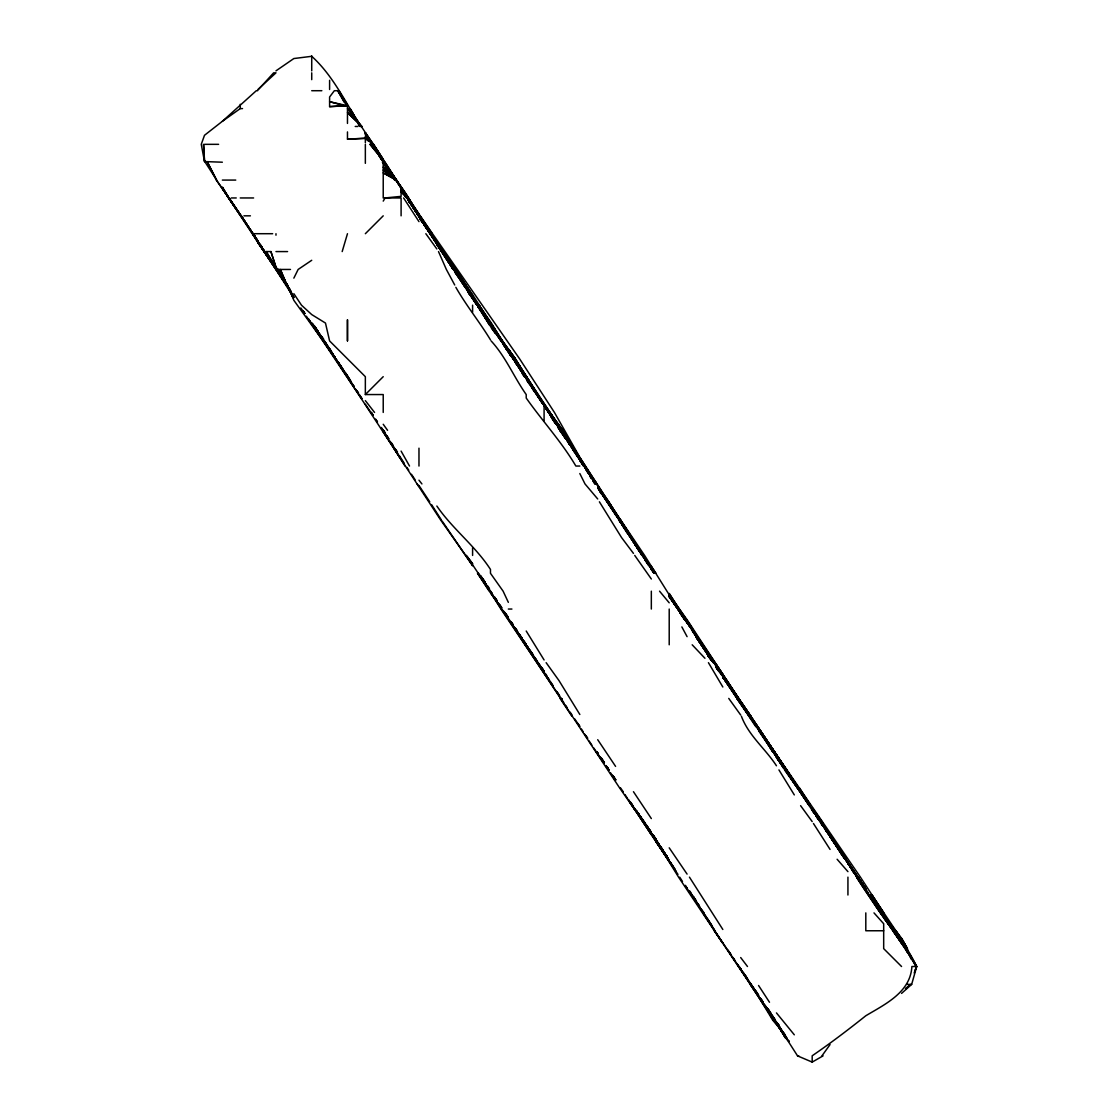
<?xml version="1.0" encoding="UTF-8"?>
<svg xmlns="http://www.w3.org/2000/svg" width="1118" height="1118" viewBox="0 0 1118 1118"><rect width="100%" height="100%" fill="white"/><g stroke="black" fill="none" stroke-linecap="round" stroke-linejoin="round"><path stroke-width="1.5" d="M767.954 1009.708L797.553 1055.881L812.185 1062.1L812.185 1055.783C830.688 1043.122 848.283 1029.706 865.807 1015.759C885.107 1004.216 910.485 992.323 911.883 966.511L916.732 966.511L911.659 984.385L901.555 993.399M342.178 251.578L347.474 233.704M914.175 973.009L915.908 968.132M914.873 970.983L916.732 966.511L906.488 948.637L869.608 895.015L876.54 906.013M293.852 278.144L298.143 269.452L311.726 260.284M383.222 201.114L385.081 197.956L401.096 196.363L401.096 190.479L407.707 197.956L436.845 243.836L418.971 216.668L431.702 233.704L419.152 215.83L427.202 229.232M830.059 1044.561L821.926 1055.881L823.03 1055.881L812.185 1062.1M257.643 90.712L256.301 90.712L222.356 121.317L204.496 135.292L201.268 144.334L204.496 161.565L222.356 162.208M258.104 89.873L273.644 72.838L275.978 72.838L258.104 89.286M365.348 233.704L383.222 215.83M383.222 412.43L383.222 394.556L365.348 394.556L383.222 376.682M905.552 988.731L910.877 984.385L905.552 988.619M222.356 121.317L240.244 108.586L242.522 108.586M563.779 702.607L500.906 609.044L489.74 591.17L490.467 590.667M275.978 70.853L293.852 58.541L311.726 56.305C333.318 75.842 345.504 102.66 361.002 126.46L347.474 108.586L361.673 126.46L347.474 112.541L361.994 126.46M347.474 105.595L337.734 90.712L334.352 90.712L329.6 97L329.6 106.629L347.474 105.609L347.474 123.427M329.6 106.629L347.474 105.735L329.6 101.71L344.232 105.623M347.474 131.924L347.474 139.121L365.348 138.255L373.538 144.334L408.056 197.956M347.474 139.121L365.348 138.366L368.73 141.343M311.726 90.712L321.844 90.712M355.217 126.46L357.956 126.46M204.496 144.334L218.597 144.334M372.014 144.334L365.348 132.804L383.222 160.671L370.044 144.334L373.538 144.334L383.222 159.525L354.951 116.831M222.356 180.082L235.758 180.082M418.971 214.251L396.457 180.082L395.059 180.082L389.651 171.823L395.325 180.082L391.566 174.771M231.258 197.956L236.247 197.956M240.244 197.956L253.604 197.956M243.906 215.83L250.404 215.83M254.583 233.704L272.652 233.704M275.978 268.278L266.21 251.578L270.905 251.578L275.978 267.062M275.978 251.578L287.578 251.578M290.484 269.452L278.13 269.452L275.978 267.37L270.905 251.578M283.637 277.697L277.571 269.452L293.852 297.276L288.542 287.326L293.195 297.751L287.997 287.326L291.379 292.329M579.837 466.052L575.868 466.052C561.515 441.68 542.314 420.913 526.215 398.036L526.215 394.556C513.833 376.962 505.853 356.991 491.137 340.934M489.74 591.17L492.339 593.924M508.341 609.044L511.918 609.044M883.681 930.763L865.807 930.763L865.807 912.889M878.273 908.766L880.872 912.889L869.58 895.015L881.501 912.889L901.555 939.441L883.681 916.075L869.86 895.015L907.355 948.637L907.509 951.893L907.355 948.637L901.555 938.24L895.77 930.763L900.591 937.932M906.866 984.385L911.659 984.385M797.553 1055.881L798.769 1055.881M382.356 162.208L395.269 180.082L386.311 166.33L387.988 169.084M396.457 180.082L383.222 172.857L396.135 180.082L401.096 187.321L392.097 174.576M376.375 150.79L396.177 180.082L383.222 170.062C404.548 183.31 412.989 208.283 426.559 228.198M747.215 979.005L736.902 963.758C751.03 984.05 762.979 1006.48 778.994 1025.192M778.994 1025.388L772.622 1017.38M407.86 197.956L401.096 192.114L407.707 197.956L418.425 215.83L397.603 182.821M766.92 1007.765L785.577 1038.007L789.322 1041.361M436.845 506.035C452.58 529.024 475.457 546.115 490.467 569.425L490.467 573.296L503.114 591.17L508.341 602.35M901.555 966.511L883.681 948.637L883.681 923.747L873.996 912.889M692.182 644.793L704.941 658.278M394.179 178.908L383.222 167.141L396.093 180.082L418.971 214.768M784.584 1034.248L772.678 1020.133L758.563 996.781L678.556 877.141L653.946 837.312L667.907 859.267L657.3 841.393M774.55 1020.133L778.771 1025.444M769.1 1011.203L785.884 1038.007L789.029 1041.487M837.13 859.267L847.933 871.649M490.467 339.83C479.496 321.83 466.276 305.591 455.851 287.326M794.311 1034.807L776.451 1012.908M905.44 948.637C898.034 928.275 878.846 914.79 869.776 895.015C885.065 919.248 904.183 940.587 916.704 966.511M597.711 498.977L584.994 483.926L579.837 473.543M780.755 1028.951L772.468 1017.156L774.229 1020.133M659.55 591.17L669.207 602.826M370.044 144.334L383.222 160.265M780.546 1029.203L773.516 1020.133L763.622 1003.754M782.6 1031.718L784.654 1034.234M904.686 947.072C896.287 927.954 879.251 913.685 869.524 895.015L881.194 912.889L869.776 895.015L881.501 912.889L870.139 895.015L894.777 930.763L883.681 915.74L901.555 939.26L905.86 948.637L880.271 912.889L856.514 877.141C875.478 907.564 898.006 935.64 916.173 966.511L901.555 940.601M881.892 914.007L899.138 939.106L883.681 915.963M894.763 931.993L896.706 934.452M418.971 480.181L421.905 483.926M365.348 400.621L374.558 412.43M651.333 578.998L634.731 555.422M779.525 1027.302L776.451 1023.277L785.758 1038.007L776.451 1022.984M493.443 329.237L496.42 333.136M498.404 335.735L515.37 358.808L526.215 376.235L447.969 259.823L488.762 323.06L522.05 371.19M480.838 310.692L478.183 306.57L490.704 323.06L507.46 350.94M567.692 441.051L596.621 483.926L563.793 433.057L596.215 483.926L572.081 448.178L574.68 452.231L561.669 430.304L526.215 378.443L542.244 403.011L526.215 377.353L561.963 430.528L610.386 505.713L597.711 487.113L643.074 555.422L633.459 541.531M776.451 765.774C765.369 748.683 748.683 735.742 741.416 716.289M740.689 957.553L747.481 966.511M436.845 242.075L455.99 269.452L472.593 295.781L436.845 241.726L454.719 267.915M633.459 553.396L621.552 537.548L599.388 501.8M401.096 190.479L405.764 196.712M495.344 331.836L493.387 329.237L495.288 331.836M497.133 333.765L515.37 358.808L508.341 349.012L559.084 426.182L544.969 406.072L562.955 430.304L579.837 458.059M206.047 162.208L204.496 160.126L203.546 144.334L204.496 161.565M383.222 160.615L365.348 133.699L371.176 143.006M545.039 406.072L561.963 429.773L526.215 378.317L565.736 438.298M784.543 769.911L809.879 805.659L776.451 755.908M289.897 289.981L258.104 242.718L275.978 268.921L262.8 248.685M644.751 823.519L651.333 832.337L637.218 812.52M472.593 296.717L489.81 323.06L478.197 306.57L490.467 323.06L507.488 350.633L502.82 342.318L525.362 376.682L519.507 368.437M510.828 356.055L508.341 351.932L525.264 376.682L515.077 361.561M708.043 655.721L712.194 661.269L670.157 596.215L714.444 662.667L670.157 596.523L690.966 626.918L712.124 661.255L708.029 655.721L709.986 658.502M722.829 676.809L754.72 723.248L749.912 716.289M289.897 289.981L276.216 269.452L291.379 292.441L276.565 269.452M634.367 808.384L655.819 841.393L667.055 856.528M754.72 989.556L756.648 992.141M488.859 323.06L478.336 306.57L490.467 323.06L522.204 371.19L502.513 342.374L522.148 371.19L508.341 350.926L513.274 358.808L508.341 351.877M502.038 340.934L498.181 335.735L525.055 376.682L508.341 350.968L524.901 376.682L513.441 358.808M794.311 783.508L810.368 805.659L756.648 726.057M855.298 874.318L847.933 863.04L865.807 890.683L833.679 841.393L865.807 889.173L828.159 833.427L865.807 888.782L847.933 863.389L865.807 889.034L812.185 808.817L880.593 912.889L905.678 948.637M671.163 863.781L655.819 841.393L667.027 856.528L658.67 844.146M558.539 427.551L579.837 459.442L573.953 451.001M654.086 836.432L655.917 838.919M410.362 203.448L408.517 200.709L431.702 233.704L418.971 216.417L442.91 251.578L477.218 305.186L467.785 291.477L470.678 295.921M574.317 451.043L596.788 483.926L586.615 470.175L595.992 483.926L574.331 449.632M599.611 491.417L601.526 494.016M604.391 497.901L642.557 555.422L607.619 501.8M490.467 592.973L501.423 607.675M633.459 806.553L630.007 801.522L633.459 806.805M443.147 251.578L431.38 235.018L443.147 251.578L436.845 241.754L450.68 263.946M622.446 525.181L654.519 573.296L651.333 568.783M909.06 954.604L906.391 948.637L893.436 930.763M740.689 968.999L739.012 966.511L758.563 995.453L755.768 991.331M365.348 133.992L401.096 187.265L384.802 163.577L390.266 171.823M490.467 323.088L478.336 306.57L502.178 340.934L478.951 305.186L507.488 350.633M553.298 419.306L550.741 415.183L561.809 430.304M558.092 427.551L565.778 438.2L544.089 404.702L554.514 420.689L550.643 415.183L553.438 419.306M596.788 483.926L583.931 466.052L562.871 433.141M598.619 487.797L605.928 499.131L597.711 486.512L608.877 501.8L630.58 537.548L628.707 534.795M669.207 594.315L810.382 805.659L669.207 595.503L685.264 620.476L644.583 555.422L608.388 501.8L643.241 555.422L615.585 513.414L632.662 540.008M883.681 917.654L906.391 948.637M901.555 943.047L905.65 948.637M646.33 824.832L651.333 832.658L642.78 820.682L651.333 833.217L649.502 830.45M750.164 984.385L775.179 1020.133L772.51 1016.01M478.155 306.57L490.467 323.451M537.646 662.667L544.089 671.527L503.002 610.372M651.333 832.7L636.226 810.62L674.587 868.938M750.457 984.385L758.563 995.509M523.587 373.943L525.488 376.682L478.336 306.57L490.173 323.06L478.951 305.186L490.453 323.06L473.459 299.065M500.906 340.934L490.467 325.52M502.807 343.492L525.488 376.682M794.311 782.614L758.563 730.683M800.6 805.659L812.185 821.59M655.707 841.393L677.969 874.416M365.348 133.894L372.909 144.334L366.299 135.39L368.94 140.016M539.449 398.413L543.152 403.556M572.779 448.178L558.581 427.551L561.963 432.498M885.708 919.611L887.72 922.392M672.253 865.863L629.392 801.522M438.689 246.449L453.587 269.452L431.366 235.115L462.782 283.036L452.399 266.699M425.846 233.704L436.845 248.951M467.603 291.477L469.602 294.244M515.789 362.945L521.813 371.19M569.565 444.223L572.416 448.178M635.317 545.039L654.631 573.296M728.754 698.415L740.689 715.017M883.681 915.754L901.555 939.05L906.139 948.637M366.355 135.991L372.35 144.334M669.207 593.532L687.081 620.965L669.207 595.503L738.621 698.415L687.081 619.735L670.129 596.034M687.081 621.412L669.207 596.509L702.733 644.793L763.636 736.902L725.303 680.541L754.692 723.304M704.941 650.438L695.899 636.547L750.933 716.289L810.215 805.659L794.311 782.041M808.384 804.275L776.451 756.034L809.628 805.659L801.187 793.277M546.129 662.667L558.958 680.541L579.837 714.5M347.474 377.507L440.436 519.674L472.593 565.303L467.31 556.834M478.56 573.296L484.513 581.598M487.49 585.748L489.474 588.515M762.127 1002.259L774.942 1020.133L765.788 1006.382L767.521 1009.135M461.776 280.45L443.636 252.947L472.593 294.677L490.634 323.06L484.919 314.647M473.571 299.764L477.456 305.186L436.845 241.6M473.515 300.071L477.176 305.186L454.719 271.87L465.703 287.326M673.861 602.364L690.966 626.918L669.207 595.405L722.829 674.252M715.953 666.775L718.902 670.884M720.858 673.637L736.832 697.031L690.77 626.918M383.222 424.267L387.555 430.304M647.378 827.669L651.333 833.19L636.226 810.48M880.984 909.912L871.914 895.015L883.681 912.889L860.413 877.141L758.563 728.517L761.358 732.723M830.059 834.545L846.27 859.267L830.059 834.503L845.907 859.267L821.492 823.519M886.49 920.198L869.566 895.015L894.666 930.763L896.734 935.291M892.136 928.136L888.349 922.839M227.192 195.077L222.356 187.908L228.883 197.956L222.356 187.097L228.491 197.956L258.104 241.264L222.356 188.355L275.755 269.452M417.084 483.926L418.971 486.582M597.711 753.937L596.411 752.037L604.125 763.245L593.672 747.9M620.434 787.785L623.327 791.907M699.183 906.013L685.236 885.833M702.034 910.15L704.074 912.889M378.331 153.977L383.222 160.866M504.735 346.007L508.341 351.066M490.467 326.19L477.777 306.57M502.681 342.415L513.707 358.808M651.333 568.559L654.91 573.296M714.234 662.667L695.703 636.547L712.25 661.283M714.206 662.667L726.644 680.541L704.941 648.887L758.563 728.908L737.139 698.415L725.945 680.541L750.933 716.289M803.884 797.4L797.917 787.785L809.46 805.659L740.689 703.306L758.563 727.86L786.513 769.911L713.815 662.667M812.185 807.937L823.267 823.519M259.991 244.353L240.244 214.6M492.395 594.161L490.467 591.45L501.716 609.044L490.467 591.688M497.203 600.925L494.142 596.691L497.203 600.799M526.215 645.296L528.059 647.979M530.002 650.648L532.853 654.645M473.473 298.967L487.49 320.321L436.845 242.243L442.798 251.578M514.643 361.561L517.564 365.684M550.853 415.183L561.963 431.492L549.525 412.43L560.062 427.551M618.561 519.674L620.406 522.427M654.142 573.296L618.953 519.674L631.139 537.548L620.294 519.674L643.241 555.422L618.813 519.674M651.333 569.593L653.946 573.296M258.104 241.46L229.12 197.956M264.896 251.578L275.978 267.803L258.104 242.508L241.32 215.83L252.864 233.704M687.081 874.094L669.207 847.821M418.398 215.83L401.096 188.704L431.59 233.704M472.593 298.604L467.771 291.546L477.414 305.186L441.61 251.578M455.739 269.452L466.975 287.326L454.719 269.172L466.024 287.326L453.489 269.452M497.007 333.499L501.549 340.934L490.467 325.659M489.642 325.38L477.666 305.186L488.622 323.06M527.193 380.693L542.3 403.221M559.908 430.304L561.278 432.247M651.333 567.734L655.232 573.296M798.182 787.785L737.559 698.415M241.139 215.83L216.389 180.082L207.445 162.208L216.696 180.082L205.167 162.208M240.244 214.502L216.389 180.082M275.978 267.845L258.104 242.424M401.096 188.802L430.472 233.704L419.935 218.317L422.562 222.482M419.949 218.317L436.845 242.83L419.026 215.83M651.333 566.84L655.553 573.296M689.96 626.918L669.207 596.788M830.059 835.342L845.907 859.267L812.185 809.46L818.446 819.326M857.143 877.141L865.807 889.495M867.666 892.318L857.352 877.141L903.414 945.968M284.769 280.45L277.054 269.452L287.508 285.942L276.901 269.452L287.801 285.942M526.215 645.128L528.101 647.825M530.002 650.522L532.839 654.575M744.63 974.603L747.579 978.795M753.811 988.452L749.088 981.702M755.712 991.163L758.563 995.23M365.348 132.735L373.482 144.334M420.075 215.83L519.591 358.808L554.43 412.43L579.837 457.29L620.211 519.674M437.767 244.968L453.265 269.452L436.845 244.381L441.512 251.578M501.744 340.934L478.476 305.186M586.349 470.175L595.992 483.926L536.794 394.556L548.91 412.43L515.188 358.808L525.893 376.682M636.184 545.43L633.459 541.154L642.794 555.422L633.459 542.09L639.608 551.426M865.807 888.88L812.185 808.621L845.795 859.267L812.185 808.775L822.261 823.519M830.059 836.739L835.188 844.146M847.933 863.389L865.807 889.299L858.163 877.141M892.779 930.763L901.555 943.299M621.706 524.146L618.995 519.674L642.752 555.422M654.701 573.296L651.333 568.321M726.686 680.541L722.829 675.006L725.526 679.157M726.42 680.541L756.802 726.434M736.692 698.415L751.282 718.916L725.275 680.541M765.411 739.655L809.879 805.659L785.074 769.911L773.251 752.037L794.311 782.81L758.563 728.559L761.4 732.779M830.059 834.825L847.933 862.509M663.323 851.022L658.53 844.146L669.207 860.441M656.476 841.393L636.114 810.48M776.451 1023.138L786.806 1038.007L779.274 1026.45M599.639 490.662L602.56 494.841M611.909 508.411L613.74 511.052M561.208 698.415L561.963 699.505M714.178 930.763L722.829 943.201L702.984 912.889M750.891 984.385L715.604 932.16M379.281 155.695L381.252 158.532M384.816 163.577L396.261 180.082M402.829 191.737L418.971 215.215M560.174 428.935L544.089 404.73L560.356 430.304M597.711 487.741L615.585 514.49L597.711 487.672L607.395 501.8M740.689 701.769L794.311 782.726L762.155 734.163L783.648 768.527M762.504 734.163L740.689 701.489L750.611 716.289M753.099 721.543L755.838 725.484L753.183 721.487M758.563 729.705L773.712 752.037L762.294 734.163M846.158 860.553L865.807 889.607L845.599 859.267M851.581 869.259L855.228 874.514M865.807 890.235L870.88 897.768M228.491 197.956L240.244 214.936L229.078 197.956M269.242 257.14L271.157 259.921M323.312 340.934L334.757 357.55L311.726 323.829M347.474 375.844L345.518 373.007L348.117 376.682M372.741 415.183L365.348 404.269M375.592 419.306L377.507 422.059L375.76 419.306M381.308 427.551L385.249 433.057L383.362 430.304M530.002 650.355L532.671 654.421M535.452 658.656L537.283 661.283M642.71 819.508L644.569 822.191M659.522 845.529L668.424 859.267L651.333 833.008L668.284 859.267L659.676 845.529L663.491 851.022L660.836 846.899M668.62 859.267L669.207 860.119M668.201 859.267L654.086 837.2L669.207 860.72M408.964 199.437L418.971 215.802L408.545 200.709L418.971 215.746L408.475 197.956L384.257 162.208M508.341 351.22L525.264 376.682M615.585 513.693L631.432 537.548L620.294 519.674M651.333 566.602L655.945 573.296M684.314 618.394L669.207 596.341L690.505 626.918L713.256 662.667M738.509 698.415L715.031 662.667M812.185 810.159L814.952 814.17M816.811 816.839L819.578 820.85M830.059 836.474L845.32 859.267L812.185 809.236L819.508 820.668M320.628 335.442L322.473 338.195L311.978 323.06L322.333 338.195M347.74 376.682L350.465 380.819L335.638 358.808L347.265 376.682M359.046 394.556L361.743 398.469M373.049 415.155L371.19 412.43L373.007 415.141M638.336 813.625L641.271 817.873M711.705 925.187L689.778 892.22M408.587 200.709L418.971 215.83L407.623 197.956L418.649 215.83M448.29 262.003L418.971 216.668L422.618 222.314M508.341 350.8L491.389 323.06L478.797 305.186L490.467 323.06L472.593 296.969L480.754 309.658M403.612 197.956L418.971 221.63M670.157 596.523L701.098 643.409L692.797 631.041M786.527 769.911L776.451 755.251L810.676 805.659M755.866 726.756L725.051 680.541M813.988 813.079L785.8 769.911M815.777 815.693L818.474 819.606M477.456 573.296L488.79 589.801M490.467 592.288L619.512 787.785L656.909 841.393L634.367 808.188M454.677 269.452L436.845 242.34L466.989 287.326L436.845 242.243L462.824 281.82M480.293 307.939L483.074 312.062L480.181 307.939L481.942 310.692M547.722 411.103L544.089 405.219M556.275 423.429L560.034 428.935M559.601 430.304L561.18 432.61M740.689 702.929L749.843 716.289L737.139 698.415L714.626 662.667L735.714 695.662M718.874 671.303L715.911 666.985L719.95 672.743M725.023 680.541L737.279 698.415M758.563 729.299L794.311 782.838L785.661 769.911M776.451 755.419L809.488 805.659L797.763 787.785M801.215 793.277L809.698 805.659L797.917 787.785M830.059 849.414L813.457 823.519M331.515 351.569L324.304 340.934L326.959 344.833M472.593 565.82L442.127 521.044M521.575 637.777L518.78 633.696L549.329 680.541M524.356 641.844L526.215 644.555L524.356 641.676M396.401 180.082L432.135 233.704M419.893 218.779L422.674 222.845M418.971 215.858L430.151 233.704L419.208 215.83M502.667 343.701L506.482 349.137M573.352 448.178L562.913 432.876L568.014 441.191M544.089 420.606L544.089 405.121L571.396 446.823L561.963 431.939M631.628 537.548L643.353 555.422L615.585 513.539M642.235 555.422L654.337 573.296M812.185 809.125L822.023 823.519L812.185 808.524L820.598 822.107M334.506 357.383L313.096 324.444M347.474 377.004L353.945 386.451M356.712 390.503L358.557 393.215L356.6 390.434M494.212 596.663L496.797 600.799M426.559 226.828L429.368 230.951L419.879 215.83L430.36 232.32M420.899 219.575L423.778 223.81M428.585 230.881L430.514 233.704M704.941 648.133L774.564 752.037M821.8 823.519L842.986 856.29M847.933 862.775L833.735 841.393L856.416 875.715M824.721 828.745L827.39 832.658L825.601 830.129M267.747 255.603L265.008 251.578L275.978 268.013L266.21 251.578M269.578 258.286L275.978 267.677M385.095 433.057L383.222 430.304L388.407 438.563M383.222 430.682L385.053 433.365M386.884 436.062L388.715 438.759M490.509 591.17L492.381 593.924M541.154 666.971L544.089 671.261L542.356 668.438M658.474 844.146L666.901 856.528M419.907 218.625L422.688 222.734M484.863 314.815L490.467 323.06M531.721 386.143L549.371 412.43L526.215 377.157M570.278 445.467L567.511 441.386L570.264 445.467M701.992 644.793L707.722 653.122M709.581 655.847L713.284 661.297M847.933 863.138L857.45 877.141M335.61 358.808L347.474 376.333M346.692 376.682L306.332 316.198M361.589 398.721L347.474 377.856M504.12 611.532L505.811 614.02M574.638 718.846L579.837 726.518L578.006 723.556M604.335 762.909L601.498 758.717L604.223 762.909M560.09 698.415L571.941 716.289M670.143 862.006L674.755 868.882M393.201 177.385L395.017 180.082M454.397 269.452L462.824 281.96M526.215 376.486L514.266 358.808L543.278 404.003M701.838 644.793L711.146 658.684M740.689 701.811L755.782 724.52M812.185 810.047L814.002 812.744M816.741 816.783L819.466 820.836M597.711 739.711L615.585 766.389M348.76 378.066L350.633 380.819L348.746 378.066M395.772 449.492L397.547 452.119M512.771 624.305L510.996 621.678L512.603 624.291M521.575 637.917L518.78 633.794L521.519 637.917L519.758 635.164M524.356 642.039L526.215 644.793M550.266 681.91L553.047 686.033M728.88 951.39L730.739 954.143M744.518 974.505L747.383 978.739M403.891 193.805L406.686 197.956L403.891 193.596M403.877 193.819L406.659 197.956M431.059 235.129L436.845 243.724M466.43 287.326L455.99 269.452L466.765 287.326M597.711 486.498L607.074 500.417M740.689 703.166L751.338 718.972M753.155 721.655L755.852 725.68M797.483 787.785L809.516 805.659M837.033 846.899L845.39 859.267M314.144 325.813L316.911 329.936M645.17 823.519L647.811 827.586L644.96 823.519M585.902 735.532L587.761 738.285M703.529 912.889L689.708 892.136M751.1 984.385L753.909 988.55M761.302 999.548L763.119 1002.259L761.344 999.324M402.829 191.527L418.971 215.83L407.539 197.956M607.759 501.8L610.372 505.685M636.17 545.961L619.568 519.674L631.111 537.548M637.987 548.672L640.698 552.725M633.459 791.712L651.333 818.572M286.222 283.189L288.067 285.942L286.264 283.189M284.615 280.45L276.984 269.452L287.606 285.942M353.945 386.311L352.072 383.558M300.798 307.939L304.487 313.445M538.876 663.952L544.089 671.722M739.124 966.511L740.689 968.873M419.907 217.199L422.66 221.322M424.491 224.075L430.919 233.704M523.937 373.943L525.767 376.682M573.869 448.178L563.793 433.099L585.189 466.052M473.459 300.043L476.911 305.186M551.789 417.936L554.458 422.059L551.747 417.936M584.826 466.052L595.88 483.926L579.837 459.009M578.062 457.458L576.301 454.802L578.998 458.897M633.459 541.433L642.794 555.422M758.563 728.852L760.338 731.507M831.89 838.57L812.185 809.46L842.916 856.29M669.207 595.475L678.291 609.044M740.689 702.37L726.938 680.541M776.451 755.628L794.311 783.159M857.73 877.141L865.807 889.215M692.363 631.041L694.194 633.794M716.205 666.901L721.879 675.398M695.801 636.547L712.11 661.311M526.215 631.027L544.089 659.955M329.6 349.389L334.743 357.467L324.206 340.934L335.051 357.453M293.852 297.64L275.978 269.787M545.905 675.104L514.14 626.918L525.432 644.793L520.904 637.344M547.722 677.815L549.525 680.541M640.907 817.845L637.19 812.157L641.117 817.789M443.413 251.578L436.845 241.726L466.024 287.326M397.575 182.723L400.216 186.692M871.914 895.015L900.689 937.932M412.193 206.201L418.607 215.83M526.215 377.786L544.089 404.213M383.222 162.879L394.682 180.082M526.215 377.549L537.534 394.556L526.494 376.682L543.25 404.395M478.378 306.57L489.377 323.06M504.903 346.091L507.488 349.962L502.415 342.22M560.929 430.304L570.18 445.23M678.919 609.044L687.081 621.273M644.723 559.671L648.496 565.345M680.499 613.265L684.258 618.911M689.443 877.141L722.829 929.477M264.561 251.578L275.978 268.697L252.598 233.704L275.978 268.041L258.104 242.983L253.506 233.704L257.35 240.971M338.81 363.154L343.617 370.379M290.275 290.009L288.486 287.326L290.205 290.107M511.01 621.58L512.771 624.235M607.018 767.102L608.877 769.911L607.144 766.962M565.61 705.332L567.427 708.071M570.166 712.18L571.997 714.919M812.185 807.741L822.652 823.519M490.467 323.326L478.644 305.186M389.819 171.823L395.283 180.082L386.311 166.33M491.417 325.156L495.218 330.9M561.068 430.304L544.089 405.177L548.589 412.43M431.366 235.073L442.393 251.578L430.765 233.704M579.837 460.099L583.792 466.052M830.059 836.585L835.076 844.146M851.441 869.259L854.054 873.2M701.643 644.793L713.368 662.667M293.852 293.685L301.497 305.186L311.726 314.577L325.478 323.06L329.6 340.934L365.348 376.682L365.348 394.556M472.593 564.786L478.252 573.296M679.716 877.141L682.483 881.487M631.991 805.659L628.414 799.691L651.333 834.755M846.27 859.267L834.461 841.393L845.571 859.267M869.958 895.015L894.959 930.763L870.083 895.015L881.431 912.889M830.059 835.705L812.185 808.594L822.051 823.519M543.25 403.71L526.215 377.702L529.89 383.334M608.262 501.8L614.774 512.561L597.711 485.282M555.534 423.429L550.28 415.183L556.764 424.812M715.688 666.705L718.357 670.744M601.54 758.297L604.419 762.644M406.924 467.436L408.741 470.175M411.48 474.298L415.113 479.804M346.915 376.682L323.857 340.934L335.009 357.55L293.852 300.337L288.542 287.326M418.971 485.519L429.745 501.8M836.893 846.899L844.146 857.897L833.637 841.393L845.11 859.267M595.894 483.926L584.099 466.052L593.742 481.173M602.281 493.471L605.942 499.033M680.387 613.391L684.216 619.19M655.595 838.807L653.038 834.922L657.16 841.393M640.712 816.657L643.381 820.78M659.55 845.529L666.803 856.528M534.376 657.16L537.101 661.283M506.426 614.844L508.341 617.737M317.875 331.319L314.256 325.813L317.861 331.319L316.156 328.566M319.692 334.072L322.403 338.195M359.325 394.556L361.911 398.525M753.113 720.439L755.838 724.59M738.229 698.415L726.518 680.541L740.689 702.118M490.467 323.759L501.577 340.934L491.333 324.472M604.768 497.776L602.127 493.737L604.726 497.734M522.427 373.943L524.244 376.682M527.109 646.162L532.531 654.421M322.068 336.811L323.871 339.565M633.459 540.721L643.074 555.422L619.721 519.674L630.692 537.548M484.639 314.815L487.336 318.937M579.837 460.35L583.568 466.052L579.837 460.448M431.352 233.704L401.096 187.894L418.971 215.83M564.66 437.208L561.963 433.085L564.646 437.138M402.773 191.569L406.952 197.956M584.658 734.163L587.355 738.285M589.158 741.038L591.869 745.161M478.015 573.296L489.726 591.17M371.26 412.43L373.049 415.183M381.154 427.551L382.957 430.304M397.309 452.538L390.14 441.317M399.196 455.445L404.367 463.481M820.542 822.107L812.185 809.041L819.55 820.612M607.899 501.8L610.456 505.727M669.207 595.88L687.081 622.81L669.207 595.153L678.221 609.044M491.585 324.444L513.274 358.808M401.096 188.299L427.048 228.198M428.837 230.951L430.626 233.704M758.563 985.489L769.491 1002.259M743.54 972.786L747.313 978.585M691.609 895.015L689.792 892.164L703.236 912.889M517.243 631.041L515.44 628.288L519.087 634.367M519.926 635.164L521.729 637.917M740.689 701.615L750.22 716.289M692.629 631.041L712.054 661.241M602.225 493.457L604.936 497.636M618.128 518.375L616.423 515.761L618.142 518.333M602.057 493.751L603.804 496.434M589.577 475.681L591.366 478.434M490.467 323.857L501.563 340.934M380.539 158.085L382.356 160.824M794.311 794.912L778.939 769.911M689.722 890.934L691.497 893.659M637.19 812.045L640.907 817.789M338.684 362.875L347.474 376.389M870.083 895.015L881.641 912.889L895.071 930.763L895.644 934.019M597.711 486.148L611.462 507.432M598.577 488.217L600.338 490.942M537.325 394.556L526.215 377.297L543.236 403.877M770.833 1013.257L768.164 1009.135L770.763 1013.257M772.622 1016.01L775.291 1020.133M656.965 841.393L652.926 834.894M600.45 757.193L604.097 762.839M605.914 765.662L608.653 769.911M431.52 504.553L441.205 519.674M347.474 376.682L353.749 386.311M355.482 389.064L358.151 393.187M833.539 841.393L844.174 857.897L841.435 853.775M638.001 548.281L641.676 554.011L633.459 540.749M550.308 415.183L555.632 423.429L549.539 413.814M483.493 314.815L485.254 317.568M392.963 177.329L394.738 180.082M660.752 846.899L663.407 851.022M498.572 603.538L501.227 607.675M386.898 435.81L388.673 438.563M391.328 442.686L393.117 445.425M288.053 287.326L291.379 292.455M678.71 609.044L687.081 622.055M586.195 470.175L587.956 472.928M470.091 292.511L471.754 295.096M464.431 284.573L466.192 287.326M442.449 251.578L453.936 269.452M727.902 950.02L730.557 954.143M732.318 956.896L734.973 961.019M262.311 247.651L260.634 245.038L262.269 247.665M508.341 352.016L510.954 356.097M401.977 189.739L404.618 193.847M424.365 225.291L427.062 229.497M610.386 772.608L615.585 780.727M550.643 681.91L553.284 686.033M477.693 573.296L489.139 591.17M876.149 906.013L878.776 910.15L872.697 900.521M572.136 448.178L574.708 452.273M764.796 1005.012L775.123 1020.133M693.258 896.398L695.885 900.521M601.414 758.297L604.181 762.644M606.04 765.55L608.877 769.911M329.6 348.718L331.445 351.597M589.703 475.681L591.45 478.434M547.82 677.606L549.679 680.541M858.079 877.141L865.807 889.369M680.247 613.083L681.952 615.78M527.095 380.665L528.856 383.446M379.561 155.891L382.314 160.223M670.073 861.894L676.222 871.593M480.698 576.049L490.271 591.17L481.746 577.419M393.857 448.178L405.023 466.052M765.369 739.655L771.434 749.284M636.827 547.387L639.37 551.398M526.354 376.682L537.646 394.556M454.719 270.598L465.256 287.326L454.719 270.207M360.485 126.46L356.153 119.011L360.387 126.46M625.046 794.646L627.645 798.783M581.444 729.062L583.051 731.605M799.384 787.785L810.606 805.659M762.238 734.163L773.446 752.037M761.651 734.163L772.831 752.037L764.307 738.285M526.215 378.709L529.834 384.466M531.637 387.359L534.348 391.677M513.553 358.808L524.566 376.682M379.561 156.031L382.314 160.419M518.626 633.794L525.53 644.793M630.706 537.548L638.504 550.028M640.181 552.725L641.858 555.422M384.899 162.208L430.067 233.704M338.474 90.712L347.474 105.148M779.204 1026.24L786.541 1038.007M704.941 915.097L714.709 930.763M584.602 466.052L595.712 483.926M442.155 251.578L453.028 269.452M384.62 162.208L395.73 180.082M707.666 919.08L714.933 930.763M545.724 673.958L547.331 676.558M570.599 445.383L572.332 448.178M875.995 906.013L877.686 908.766M708.435 662.667L722.829 686.997M619.386 519.674L630.398 537.548M401.096 187.894L407.301 197.956M769.226 1011.888L770.917 1014.641M669.207 593.49L678.766 609.044M408.839 199.325L411.368 203.448M413.059 206.201L414.75 208.954M733.52 958.266L735.211 961.019M480.866 576.049L490.145 591.17M491.543 324.555L495.19 330.509M358.123 123.483L359.926 126.46L358.193 123.483M785.87 1038.007L776.451 1022.467L785.577 1038.007M636.114 810.452L644.066 823.519M624.417 528.618L627.128 533.076M379.351 156.24L381.168 159.231M482.557 312.635L485.268 317.107M277.669 269.452L287.48 285.831M337.902 90.712L346.608 105.358M613.111 510.241L614.76 513.05M549.469 413.926L551.202 416.902M765.718 1006.731L773.516 1020.133L765.774 1006.731M769.282 1011.203L774.425 1020.133M905.273 948.637L907.788 953.109M401.096 451.099L409.523 466.052M337.734 90.712L344.232 102.283M338.796 90.712L346.692 105.358M454.719 284.992L446.361 269.452L438.508 251.578M681.854 626.918L687.081 636.659M894.274 930.763L896.468 935.291M338.88 90.712L343.184 99.642M906.586 948.637L911.156 959.062M847.933 877.141L847.933 895.015M687.081 619.735L687.081 622.6M669.207 609.044L669.207 644.793M651.333 566.183L651.333 569.02M651.333 591.17L651.333 609.044M615.585 512.282L615.585 515.244M472.593 305.186L472.593 312.215M472.593 547.694L472.593 555.422M418.971 448.178L418.971 466.052M401.096 215.83L401.096 197.956L383.222 197.956L383.222 162.431M365.348 135.893L365.348 142.727M365.348 144.334L365.348 163.34M329.6 80.314L329.6 89.482M311.726 55.9L311.726 70.867M311.726 72.838L311.726 79.644M275.978 233.704L275.978 235.199M240.244 104.281L240.244 108.586M347.474 319.846L347.474 340.934L347.474 319.846M466.22 555.422L472.593 563.738L466.22 555.422M597.711 752.917L597.012 752.037L597.711 752.959M901.555 940.755L893.883 930.763L905.943 948.637L901.555 940.755M724.534 679.381L722.829 677.061L724.534 679.367M699.421 906.013L691.343 895.015L699.407 906.013M724.31 679.52L722.829 677.48L724.296 679.52M495.204 333.08L491.417 327.853L495.204 333.08M508.341 617.457L505.308 613.251L508.341 617.499M785.353 769.911L776.451 757.501L785.353 769.911M724.478 679.381L722.829 677.061L724.464 679.367M284.908 280.45L277.054 269.452L284.852 280.45M615.585 779.609L612.636 775.445L615.585 779.609M635.331 810.215L633.459 807.545L635.345 810.215M691.469 626.918L687.081 620.686L691.371 626.918M547.806 411.103L545.947 408.433L547.75 411.103M632.704 540.805L631.195 538.638L632.732 540.902M341.591 367.305L335.693 358.808L341.591 367.333M532.685 654.645L529.904 650.648L532.685 654.645M690.183 626.918L687.081 622.405L690.183 626.918M273.016 263.023L266.084 253.003L273.002 263.051M608.723 769.911L605.97 765.914L608.723 769.911M615.585 779.749L612.678 775.529L615.585 779.847M471.698 296.424L469.029 292.525L471.698 296.522M600.45 491.095L598.619 488.37L600.352 491.054M613.74 511.261L611.881 508.55L613.74 511.261M284.447 280.45L276.943 269.452L284.391 280.45M597.711 753.113L596.97 752.037L597.711 753.127M381.294 158.504L379.365 155.668L381.294 158.532M418.971 215.313L407.134 197.956L418.971 215.313M822.946 826.132L821.157 823.519L822.918 826.174M484.723 581.723L481.858 577.503L484.723 581.751M446.11 257.07L443.315 252.947L446.096 257.07M565.652 438.661L561.963 433.211L565.652 438.661M501.661 607.675L499.788 604.922L501.675 607.675M387.876 169.084L386.003 166.33L387.862 169.084M395.283 180.082L389.721 171.823L395.269 180.082M559.545 695.662L556.75 691.539L559.447 695.662M543.222 403.528L537.199 394.556L543.222 403.556M613.838 510.884L612.105 508.285L613.838 510.884M625.018 529.303L622.265 525.181L624.962 529.303M275.978 269.075L264.239 251.578L275.978 269.089M560.062 430.304L558.231 427.551L560.062 430.304M642.417 555.422L633.459 541.951L642.417 555.422M632.592 805.659L629.853 801.522L632.509 805.659M687.081 888.237L685.236 885.456L687.081 888.237M525.055 376.682L515.021 361.561L525.055 376.682M258.104 242.005L252.626 233.704L258.104 241.977M304.837 313.445L303.006 310.692L304.837 313.445M311.195 323.06L308.47 318.937L311.195 323.06M383.222 160.629L375.173 148.415L383.222 160.782M394.137 448.178L383.222 431.646L401.096 459.386L394.137 448.178M561.963 699.267L561.39 698.415L561.963 699.225M526.019 644.793L523.322 640.67L525.977 644.793M594.944 483.926L593.155 481.173L594.944 483.926M810.173 805.659L798.657 787.785L810.131 805.659M695.829 900.521L693.174 896.398L695.829 900.521M525.823 644.793L523.21 640.67L525.851 644.793M291.281 292.678L278.13 269.452L291.281 292.678M874.388 903.274L872.641 900.521L874.304 903.274M702.384 644.793L691.022 626.918L702.384 644.793M501.828 340.934L495.707 331.333L501.828 340.934M517.145 631.041L515.412 628.288L517.145 631.041M548.672 412.43L544.089 405.093L548.672 412.43M762.728 1002.259L760.226 998.206L762.728 1002.259M769.827 1012.684L768.066 1009.708L769.841 1012.684M354.434 116.034L350.102 108.586L354.392 116.034M907.383 948.637L901.555 938.477L907.355 948.637M287.927 287.326L280.352 269.452L287.843 287.326"/></g></svg>
